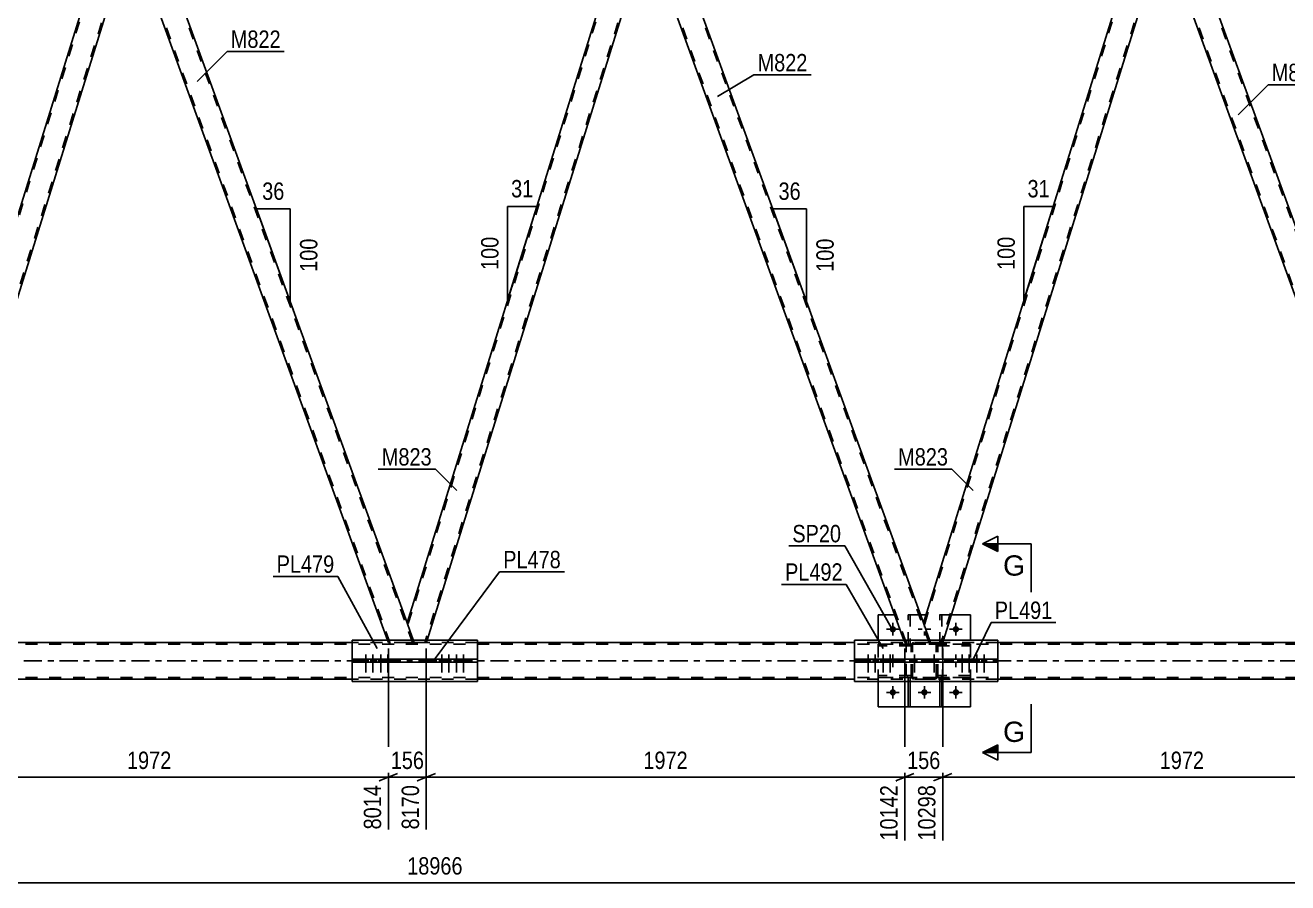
# Model space of a CAD drawing. Header units: millimetres. Extents: x -57 to 784, y -442 to 152.
# Drawn here: x 298.6 to 506.7, y -162.6 to -21.3 of the extents above; entities that cross this region are included whole.
import ezdxf

# ---------------------------------------------------------------- set-up
doc = ezdxf.new("R2010")
doc.units = ezdxf.units.MM
doc.linetypes.add('DXK_LINE_DOT2', pattern=[3.9198, 1.9599, -1.9599])
doc.linetypes.add('DXK_LINE_DOT3', pattern=[5.9187, 2.979, -0.9799, 0.9799, -0.9799])
doc.styles.add('Arial', font='ARIAL.TTF', dxfattribs={"height": 0.2})
doc.styles.add('Arial Narrow', font='ARIALN.TTF', dxfattribs={"height": 0.2})

# ---------------------------------------------------------------- blocks, each defined once
blk = doc.blocks.new('Part-761523242-6035 - 5969')
at = {"color": 7, "linetype": 'DXK_LINE_DOT2'}
for p, q in [((444.18, -123.24), (444.18, -118.4)), ((444.18, -118.4), (444.5, -118.4)), ((444.5, -118.4), (444.5, -123.24)), ((444.18, -122.64), (444.5, -122.64)), ((444.5, -123.24), (444.18, -123.24))]:
    blk.add_line(p, q, dxfattribs=at)
blk = doc.blocks.new('Part-761523242-6039 - 5969')
at = {"color": 7, "linetype": 'DXK_LINE_DOT2'}
for p, q in [((444.63, -123.48), (444.67, -123.3)), ((444.67, -123.3), (444.63, -123.48)), ((444.63, -128.52), (444.63, -123.48)), ((444.87, -123.48), (444.89, -123.39)), ((444.87, -128.52), (444.87, -123.48)), ((444.89, -123.39), (444.94, -123.31)), ((444.93, -123.04), (445.11, -123)), ((445.11, -123), (444.93, -123.04)), ((444.94, -123.31), (445.02, -123.26)), ((445.02, -123.26), (445.11, -123.24)), ((448.55, -123), (445.11, -123)), ((445.11, -123.24), (448.55, -123.24)), ((448.55, -123), (448.73, -123.04)), ((448.73, -123.04), (448.55, -123)), ((448.55, -123.24), (448.64, -123.26)), ((448.64, -123.26), (448.72, -123.31)), ((448.72, -123.31), (448.77, -123.39)), ((448.77, -123.39), (448.79, -123.48)), ((448.79, -128.52), (448.79, -123.48)), ((448.99, -123.3), (449.03, -123.48)), ((449.03, -123.48), (448.99, -123.3)), ((449.03, -128.52), (449.03, -123.48)), ((444.67, -128.7), (444.63, -128.52)), ((444.63, -128.52), (444.67, -128.7)), ((444.89, -128.61), (444.87, -128.52)), ((444.94, -128.69), (444.89, -128.61)), ((445.11, -129), (444.93, -128.96)), ((444.93, -128.96), (445.11, -129)), ((445.02, -128.74), (444.94, -128.69)), ((445.11, -128.76), (445.02, -128.74)), ((448.55, -128.76), (445.11, -128.76)), ((448.55, -129), (445.11, -129)), ((448.64, -128.74), (448.55, -128.76)), ((448.73, -128.96), (448.55, -129)), ((448.55, -129), (448.73, -128.96)), ((448.72, -128.69), (448.64, -128.74)), ((448.77, -128.61), (448.72, -128.69)), ((448.79, -128.52), (448.77, -128.61)), ((449.03, -128.52), (448.99, -128.7)), ((448.99, -128.7), (449.03, -128.52))]:
    blk.add_line(p, q, dxfattribs=at)
at = {"color": 7, "linetype": 'DXK_LINE_DOT3'}
blk.add_line((446.83, -126), (446.83, -126), dxfattribs=at)
at = {"color": 7, "linetype": 'DXK_LINE_DOT2'}
for centre, start, end in [((445.11, -123.48), 112.5, 157.5), ((445.11, -123.48), 112.5, 157.5), ((448.55, -123.48), 22.5, 67.5), ((448.55, -123.48), 22.5, 67.5), ((445.11, -128.52), 202.5, 247.5), ((445.11, -128.52), 202.5, 247.5), ((448.55, -128.52), 292.5, 337.5), ((448.55, -128.52), 292.5, 337.5)]:
    blk.add_arc(centre, 0.48, start, end, dxfattribs=at)
blk = doc.blocks.new('Part-761523242-6030 - 5969')
at = {"color": 2, "linetype": 'Continuous'}
for p, q in [((439.23, -122.59), (439.23, -118.4)), ((439.23, -118.4), (441.92, -118.4)), ((447.09, -118.4), (446.18, -118.4)), ((454.43, -118.4), (451.28, -118.4)), ((454.43, -122.59), (454.43, -118.4)), ((439.23, -133.6), (439.23, -129.39)), ((454.43, -133.6), (454.43, -129.39)), ((454.43, -133.6), (439.23, -133.6))]:
    blk.add_line(p, q, dxfattribs=at)
at = {"color": 7, "linetype": 'DXK_LINE_DOT2'}
for p, q in [((446.18, -118.4), (441.92, -118.4)), ((451.28, -118.4), (447.09, -118.4)), ((439.23, -129.39), (439.23, -122.59)), ((454.43, -129.39), (454.43, -122.59))]:
    blk.add_line(p, q, dxfattribs=at)
blk = doc.blocks.new('Part-761523242-6031 - 5969')
at = {"color": 7, "linetype": 'DXK_LINE_DOT2'}
for p, q in [((454.43, -123.24), (449.03, -123.24)), ((449.03, -123.24), (449.03, -123.56)), ((449.03, -123.56), (454.43, -123.56)), ((449.63, -123.56), (449.63, -123.24)), ((454.43, -123.56), (454.43, -123.24))]:
    blk.add_line(p, q, dxfattribs=at)
blk = doc.blocks.new('Part-761523242-6032 - 5969')
at = {"color": 7, "linetype": 'DXK_LINE_DOT2'}
for p, q in [((454.43, -128.44), (449.03, -128.44)), ((449.03, -128.44), (449.03, -128.76)), ((449.03, -128.76), (454.43, -128.76)), ((449.63, -128.76), (449.63, -128.44)), ((454.43, -128.76), (454.43, -128.44))]:
    blk.add_line(p, q, dxfattribs=at)
blk = doc.blocks.new('Part-761523242-6033 - 5969')
at = {"color": 7, "linetype": 'DXK_LINE_DOT2'}
for p, q in [((444.63, -123.24), (439.23, -123.24)), ((439.23, -123.24), (439.23, -123.56)), ((444.63, -123.56), (439.23, -123.56)), ((444.03, -123.56), (444.03, -123.24)), ((444.63, -123.56), (444.63, -123.24))]:
    blk.add_line(p, q, dxfattribs=at)
blk = doc.blocks.new('Part-761523242-6034 - 5969')
at = {"color": 7, "linetype": 'DXK_LINE_DOT2'}
for p, q in [((444.63, -128.44), (439.23, -128.44)), ((439.23, -128.44), (439.23, -128.76)), ((444.63, -128.76), (439.23, -128.76)), ((444.03, -128.76), (444.03, -128.44)), ((444.63, -128.76), (444.63, -128.44))]:
    blk.add_line(p, q, dxfattribs=at)
blk = doc.blocks.new('Part-761523242-6036 - 5969')
at = {"color": 7, "linetype": 'DXK_LINE_DOT2'}
for p, q in [((449.38, -123.24), (449.38, -118.4)), ((449.38, -118.4), (449.7, -118.4)), ((449.7, -118.4), (449.7, -123.24)), ((449.38, -122.64), (449.7, -122.64)), ((449.7, -123.24), (449.38, -123.24))]:
    blk.add_line(p, q, dxfattribs=at)
blk = doc.blocks.new('Part-761523242-6037 - 5969')
at = {"color": 7, "linetype": 'DXK_LINE_DOT2'}
for p, q in [((444.5, -128.76), (444.18, -128.76)), ((444.18, -129.4), (444.18, -128.76)), ((444.5, -129.4), (444.5, -128.76)), ((444.18, -129.36), (444.5, -129.36))]:
    blk.add_line(p, q, dxfattribs=at)
at = {"color": 2, "linetype": 'Continuous'}
for p, q in [((444.18, -133.6), (444.18, -129.4)), ((444.5, -133.6), (444.5, -129.4)), ((444.18, -133.6), (444.5, -133.6))]:
    blk.add_line(p, q, dxfattribs=at)
blk = doc.blocks.new('Part-761523242-6038 - 5969')
at = {"color": 7, "linetype": 'DXK_LINE_DOT2'}
for p, q in [((449.7, -128.76), (449.38, -128.76)), ((449.38, -129.4), (449.38, -128.76)), ((449.7, -129.4), (449.7, -128.76)), ((449.38, -129.36), (449.7, -129.36))]:
    blk.add_line(p, q, dxfattribs=at)
at = {"color": 2, "linetype": 'Continuous'}
for p, q in [((449.38, -133.6), (449.38, -129.4)), ((449.7, -133.6), (449.7, -129.4)), ((449.38, -133.6), (449.7, -133.6))]:
    blk.add_line(p, q, dxfattribs=at)
blk = doc.blocks.new('Part-761523242-6092 - 5969')
at = {"color": 7, "linetype": 'DXK_LINE_DOT2'}
for p, q in [((720.01, -123.24), (37.91, -123.24)), ((373.14, -123), (352.47, -123)), ((458.94, -123), (435.29, -123)), ((720.01, -128.76), (37.91, -128.76)), ((373.14, -129), (352.47, -129)), ((458.94, -129), (435.29, -129))]:
    blk.add_line(p, q, dxfattribs=at)
at = {"color": 2, "linetype": 'Continuous'}
for p, q in [((352.47, -123), (288, -123)), ((435.29, -123), (373.14, -123)), ((522.74, -123), (458.94, -123)), ((352.47, -129), (288, -129)), ((435.29, -129), (373.14, -129)), ((522.74, -129), (458.94, -129))]:
    blk.add_line(p, q, dxfattribs=at)
at = {"color": 7, "linetype": 'DXK_LINE_DOT3'}
blk.add_line((37.91, -126), (720.01, -126), dxfattribs=at)
blk = doc.blocks.new('Part-761523242-6112 - 5969')
at = {"color": 7, "linetype": 'DXK_LINE_DOT2'}
for p, q in [((488.95, -2), (484.69, -2)), ((486.24, -6.25), (484.69, -2)), ((528.99, -123), (484.95, -2)), ((532.73, -123), (488.69, -2)), ((489.09, -2.4), (488.95, -2)), ((532.99, -123), (531.81, -119.75)), ((528.73, -123), (528.58, -122.59)), ((532.99, -123), (528.73, -123))]:
    blk.add_line(p, q, dxfattribs=at)
at = {"color": 2, "linetype": 'Continuous'}
for p, q in [((531.81, -119.75), (489.09, -2.4)), ((528.58, -122.59), (486.24, -6.25))]:
    blk.add_line(p, q, dxfattribs=at)
blk = doc.blocks.new('Part-761523242-6122 - 5969')
at = {"color": 7, "linetype": 'DXK_LINE_DOT2'}
for p, q in [((483.62, -2), (446.81, -120.12)), ((483.37, -2), (483.25, -2.4)), ((484.69, -2), (483.37, -2)), ((484.84, -2.4), (484.69, -2)), ((486.1, -5.88), (449.6, -123)), ((447.85, -123), (447.7, -122.59)), ((449.98, -122.59), (449.85, -123)), ((449.85, -123), (447.85, -123))]:
    blk.add_line(p, q, dxfattribs=at)
at = {"color": 2, "linetype": 'Continuous'}
for p, q in [((483.25, -2.4), (446.67, -119.75)), ((486.24, -6.25), (484.84, -2.4)), ((486.24, -6.25), (449.98, -122.59)), ((446.67, -119.75), (447.7, -122.59))]:
    blk.add_line(p, q, dxfattribs=at)
blk = doc.blocks.new('Part-761523242-6127 - 5969')
at = {"color": 7, "linetype": 'DXK_LINE_DOT2'}
for p, q in [((398.49, -2), (361.67, -120.12)), ((398.24, -2), (398.12, -2.4)), ((399.56, -2), (398.24, -2)), ((399.7, -2.4), (399.56, -2)), ((400.97, -5.88), (364.46, -123)), ((362.72, -123), (362.57, -122.59)), ((364.84, -122.59), (364.71, -123)), ((364.71, -123), (362.72, -123))]:
    blk.add_line(p, q, dxfattribs=at)
at = {"color": 2, "linetype": 'Continuous'}
for p, q in [((398.12, -2.4), (361.54, -119.75)), ((401.1, -6.25), (399.7, -2.4)), ((401.1, -6.25), (364.84, -122.59)), ((361.54, -119.75), (362.57, -122.59))]:
    blk.add_line(p, q, dxfattribs=at)
blk = doc.blocks.new('Part-761523242-6132 - 5969')
at = {"color": 7, "linetype": 'DXK_LINE_DOT2'}
for p, q in [((313.36, -2), (276.54, -120.12)), ((313.1, -2), (312.98, -2.4)), ((314.42, -2), (313.1, -2)), ((314.57, -2.4), (314.42, -2)), ((315.83, -5.88), (279.33, -123)), ((277.59, -123), (277.44, -122.59)), ((279.71, -122.59), (279.58, -123)), ((279.58, -123), (277.59, -123))]:
    blk.add_line(p, q, dxfattribs=at)
at = {"color": 2, "linetype": 'Continuous'}
for p, q in [((312.98, -2.4), (276.4, -119.75)), ((315.97, -6.25), (314.57, -2.4)), ((315.97, -6.25), (279.71, -122.59)), ((276.4, -119.75), (277.44, -122.59))]:
    blk.add_line(p, q, dxfattribs=at)
blk = doc.blocks.new('Part-761523242-6172 - 5969')
at = {"color": 2, "linetype": 'Continuous'}
for p, q in [((373.14, -122.59), (352.47, -122.59)), ((352.47, -125.75), (352.47, -122.59)), ((373.14, -125.75), (373.14, -122.59)), ((352.47, -129.39), (352.47, -126.23)), ((373.14, -129.39), (373.14, -126.23)), ((373.14, -129.39), (352.47, -129.39))]:
    blk.add_line(p, q, dxfattribs=at)
at = {"color": 7, "linetype": 'DXK_LINE_DOT2'}
for p, q in [((352.47, -126.23), (352.47, -125.75)), ((373.14, -126.23), (373.14, -125.75))]:
    blk.add_line(p, q, dxfattribs=at)
blk = doc.blocks.new('Part-761523242-6182 - 5969')
at = {"color": 2, "linetype": 'Continuous'}
for p, q in [((458.94, -122.59), (435.29, -122.59)), ((435.29, -125.75), (435.29, -122.59)), ((458.94, -125.75), (458.94, -122.59)), ((435.29, -129.39), (435.29, -126.23)), ((458.94, -129.39), (458.94, -126.23)), ((458.94, -129.39), (435.29, -129.39))]:
    blk.add_line(p, q, dxfattribs=at)
at = {"color": 7, "linetype": 'DXK_LINE_DOT2'}
for p, q in [((435.29, -126.23), (435.29, -125.75)), ((458.94, -126.23), (458.94, -125.75))]:
    blk.add_line(p, q, dxfattribs=at)
blk = doc.blocks.new('Part-761523242-6332 - 5969')
at = {"color": 7, "linetype": 'DXK_LINE_DOT2'}
for p, q in [((318.68, -2), (314.42, -2)), ((315.97, -6.25), (314.42, -2)), ((358.72, -123), (314.68, -2)), ((362.46, -123), (318.42, -2)), ((318.82, -2.4), (318.68, -2)), ((362.72, -123), (361.54, -119.75)), ((358.46, -123), (358.31, -122.59)), ((362.72, -123), (358.46, -123))]:
    blk.add_line(p, q, dxfattribs=at)
at = {"color": 2, "linetype": 'Continuous'}
for p, q in [((361.54, -119.75), (318.82, -2.4)), ((358.31, -122.59), (315.97, -6.25))]:
    blk.add_line(p, q, dxfattribs=at)
blk = doc.blocks.new('Part-761523242-6337 - 5969')
at = {"color": 7, "linetype": 'DXK_LINE_DOT2'}
for p, q in [((403.81, -2), (399.56, -2)), ((401.1, -6.25), (399.56, -2)), ((443.85, -123), (399.81, -2)), ((447.6, -123), (403.56, -2)), ((403.96, -2.4), (403.81, -2)), ((447.85, -123), (446.67, -119.75)), ((443.6, -123), (443.45, -122.59)), ((447.85, -123), (443.6, -123))]:
    blk.add_line(p, q, dxfattribs=at)
at = {"color": 2, "linetype": 'Continuous'}
for p, q in [((446.67, -119.75), (403.96, -2.4)), ((443.45, -122.59), (401.1, -6.25))]:
    blk.add_line(p, q, dxfattribs=at)
blk = doc.blocks.new('Part-761523242-6348 - 5969')
at = {"color": 7, "linetype": 'DXK_LINE_DOT2'}
for p, q in [((449.83, -122.6), (443.83, -122.6)), ((443.83, -122.6), (443.83, -129.4)), ((449.83, -129.4), (449.83, -122.6))]:
    blk.add_line(p, q, dxfattribs=at)
at = {"color": 2, "linetype": 'Continuous'}
for p, q in [((443.83, -129.4), (443.83, -129.39)), ((449.83, -129.4), (443.83, -129.4)), ((449.83, -129.39), (449.83, -129.4))]:
    blk.add_line(p, q, dxfattribs=at)
blk = doc.blocks.new('Bolt-761523242-6496 - 5969')
at = {"linetype": 'Continuous'}
for points in [[(453.42, -125.75), (452.7, -125.75), (452.7, -126.23), (453.42, -126.23)], [(454.59, -125.75), (453.87, -125.75), (453.87, -126.23), (454.59, -126.23)], [(455.85, -125.75), (455.13, -125.75), (455.13, -126.23), (455.85, -126.23)], [(457.02, -125.75), (456.3, -125.75), (456.3, -126.23), (457.02, -126.23)]]:
    blk.add_hatch(color=1, dxfattribs=at).paths.add_polyline_path(points)
at = {"color": 1, "linetype": 'Continuous'}
for p, q in [((452.7, -125.75), (452.7, -126.23)), ((453.06, -124.95), (453.06, -127.95)), ((453.42, -125.75), (453.42, -126.23)), ((453.87, -125.75), (453.87, -126.23)), ((454.23, -124.95), (454.23, -127.95)), ((454.59, -125.75), (454.59, -126.23)), ((455.13, -125.75), (455.13, -126.23)), ((455.49, -124.95), (455.49, -127.95)), ((455.85, -125.75), (455.85, -126.23)), ((456.3, -125.75), (456.3, -126.23)), ((456.66, -124.95), (456.66, -127.95)), ((457.02, -125.75), (457.02, -126.23))]:
    blk.add_line(p, q, dxfattribs=at)
blk = doc.blocks.new('Part-761523242-6413 - 5969')
at = {"color": 2, "linetype": 'Continuous'}
for p, q in [((352.47, -125.75), (373.14, -125.75)), ((352.47, -125.75), (352.47, -126.23)), ((352.47, -126.23), (373.14, -126.23)), ((357.65, -126.23), (357.65, -125.75)), ((367.96, -125.75), (367.96, -126.23)), ((373.14, -125.75), (373.14, -126.23))]:
    blk.add_line(p, q, dxfattribs=at)
blk = doc.blocks.new('Part-761523242-6423 - 5969')
at = {"color": 2, "linetype": 'Continuous'}
for p, q in [((435.29, -126.23), (435.29, -125.75)), ((435.29, -125.75), (458.94, -125.75)), ((458.94, -126.23), (435.29, -126.23)), ((440.47, -126.23), (440.47, -125.75)), ((443.42, -126.23), (443.42, -125.75)), ((450.22, -126.23), (450.22, -125.75)), ((458.94, -125.75), (458.94, -126.23))]:
    blk.add_line(p, q, dxfattribs=at)
blk = doc.blocks.new('Bolt-761523242-6435 - 5969')
at = {"linetype": 'Continuous'}
for points in [[(442.15, -120.8, -1), (441.11, -120.8, -1)], [(452.55, -120.8, -1), (451.51, -120.8, -1)], [(442.15, -131.2, -1), (441.11, -131.2, -1)], [(447.35, -131.2, -1), (446.31, -131.2, -1)], [(452.55, -131.2, -1), (451.51, -131.2, -1)]]:
    blk.add_hatch(color=1, dxfattribs=at).paths.add_polyline_path(points)
at = {"color": 1, "linetype": 'Continuous'}
for p, q in [((441.63, -119.76), (441.63, -121.84)), ((446.83, -119.76), (446.83, -120.45)), ((452.03, -119.76), (452.03, -121.84)), ((440.59, -120.8), (442.67, -120.8)), ((445.79, -120.8), (446.48, -120.8)), ((446.83, -121.84), (446.83, -121.15)), ((447.87, -120.8), (447.18, -120.8)), ((450.99, -120.8), (453.07, -120.8)), ((440.59, -126), (441.28, -126)), ((441.63, -124.96), (441.63, -125.65)), ((441.63, -127.04), (441.63, -126.35)), ((442.67, -126), (441.98, -126)), ((450.99, -126), (451.68, -126)), ((452.03, -124.96), (452.03, -125.65)), ((452.03, -127.04), (452.03, -126.35)), ((453.07, -126), (452.38, -126)), ((441.63, -130.16), (441.63, -132.24)), ((446.83, -130.16), (446.83, -132.24)), ((452.03, -130.16), (452.03, -132.24)), ((440.59, -131.2), (442.67, -131.2)), ((445.79, -131.2), (447.87, -131.2)), ((450.99, -131.2), (453.07, -131.2))]:
    blk.add_line(p, q, dxfattribs=at)
blk = doc.blocks.new('Bolt-761523242-6490 - 5969')
at = {"linetype": 'Continuous'}
for points in [[(355.11, -125.75), (354.39, -125.75), (354.39, -126.23), (355.11, -126.23)], [(356.28, -125.75), (355.56, -125.75), (355.56, -126.23), (356.28, -126.23)], [(357.55, -125.75), (356.83, -125.75), (356.83, -126.23), (357.55, -126.23)], [(358.71, -125.75), (357.99, -125.75), (357.99, -126.23), (358.71, -126.23)]]:
    blk.add_hatch(color=1, dxfattribs=at).paths.add_polyline_path(points)
at = {"color": 1, "linetype": 'Continuous'}
for p, q in [((354.39, -125.75), (354.39, -126.23)), ((354.75, -124.95), (354.75, -127.95)), ((355.11, -125.75), (355.11, -126.23)), ((355.56, -125.75), (355.56, -126.23)), ((355.92, -124.95), (355.92, -127.95)), ((356.28, -125.75), (356.28, -126.23)), ((356.83, -125.75), (356.83, -126.23)), ((357.19, -124.95), (357.19, -127.95)), ((357.55, -125.75), (357.55, -126.23)), ((357.99, -125.75), (357.99, -126.23)), ((358.35, -124.95), (358.35, -127.95)), ((358.71, -125.75), (358.71, -126.23))]:
    blk.add_line(p, q, dxfattribs=at)
blk = doc.blocks.new('Bolt-761523242-6491 - 5969')
at = {"linetype": 'Continuous'}
for points in [[(367.61, -125.75), (366.89, -125.75), (366.89, -126.23), (367.61, -126.23)], [(368.78, -125.75), (368.06, -125.75), (368.06, -126.23), (368.78, -126.23)], [(370.05, -125.75), (369.33, -125.75), (369.33, -126.23), (370.05, -126.23)], [(371.22, -125.75), (370.5, -125.75), (370.5, -126.23), (371.22, -126.23)]]:
    blk.add_hatch(color=1, dxfattribs=at).paths.add_polyline_path(points)
at = {"color": 1, "linetype": 'Continuous'}
for p, q in [((366.89, -125.75), (366.89, -126.23)), ((367.25, -124.95), (367.25, -127.95)), ((367.61, -125.75), (367.61, -126.23)), ((368.06, -125.75), (368.06, -126.23)), ((368.42, -124.95), (368.42, -127.95)), ((368.78, -125.75), (368.78, -126.23)), ((369.33, -125.75), (369.33, -126.23)), ((369.69, -124.95), (369.69, -127.95)), ((370.05, -125.75), (370.05, -126.23)), ((370.5, -125.75), (370.5, -126.23)), ((370.86, -124.95), (370.86, -127.95)), ((371.22, -125.75), (371.22, -126.23))]:
    blk.add_line(p, q, dxfattribs=at)
blk = doc.blocks.new('Bolt-761523242-6494 - 5969')
at = {"linetype": 'Continuous'}
for points in [[(437.93, -125.75), (437.21, -125.75), (437.21, -126.23), (437.93, -126.23)], [(439.1, -125.75), (438.38, -125.75), (438.38, -126.23), (439.1, -126.23)], [(440.37, -125.75), (439.65, -125.75), (439.65, -126.23), (440.37, -126.23)], [(441.53, -125.75), (440.81, -125.75), (440.81, -126.23), (441.53, -126.23)]]:
    blk.add_hatch(color=1, dxfattribs=at).paths.add_polyline_path(points)
at = {"color": 1, "linetype": 'Continuous'}
for p, q in [((437.21, -125.75), (437.21, -126.23)), ((437.57, -124.95), (437.57, -127.95)), ((437.93, -125.75), (437.93, -126.23)), ((438.38, -125.75), (438.38, -126.23)), ((438.74, -124.95), (438.74, -127.95)), ((439.1, -125.75), (439.1, -126.23)), ((439.65, -125.75), (439.65, -126.23)), ((440.01, -124.95), (440.01, -127.95)), ((440.37, -125.75), (440.37, -126.23)), ((440.81, -125.75), (440.81, -126.23)), ((441.17, -124.95), (441.17, -127.95)), ((441.53, -125.75), (441.53, -126.23))]:
    blk.add_line(p, q, dxfattribs=at)
blk = doc.blocks.new('Bolt-761523242-6495 - 5969')
at = {"linetype": 'Continuous'}
for points in [[(445.58, -125.75), (444.86, -125.75), (444.86, -126.23), (445.58, -126.23)], [(445.58, -125.75), (444.86, -125.75), (444.86, -126.23), (445.58, -126.23)], [(448.78, -125.75), (448.06, -125.75), (448.06, -126.23), (448.78, -126.23)], [(448.78, -125.75), (448.06, -125.75), (448.06, -126.23), (448.78, -126.23)]]:
    blk.add_hatch(color=1, dxfattribs=at).paths.add_polyline_path(points)
at = {"color": 1, "linetype": 'Continuous'}
for p, q in [((444.86, -125.75), (444.86, -126.23)), ((444.86, -125.75), (444.86, -126.23)), ((445.22, -124.95), (445.22, -127.95)), ((445.22, -124.95), (445.22, -127.95)), ((445.58, -125.75), (445.58, -126.23)), ((445.58, -125.75), (445.58, -126.23)), ((448.06, -125.75), (448.06, -126.23)), ((448.06, -125.75), (448.06, -126.23)), ((448.42, -124.95), (448.42, -127.95)), ((448.42, -124.95), (448.42, -127.95)), ((448.78, -125.75), (448.78, -126.23)), ((448.78, -125.75), (448.78, -126.23))]:
    blk.add_line(p, q, dxfattribs=at)
blk = doc.blocks.new('StraightDimension-761523242-26417 - 5969')
at = {"color": 7, "linetype": 'Continuous'}
blk.add_line((-0.64, -162.58), (732.91, -162.58), dxfattribs=at)
at = {"color": 0}
blk.add_wipeout([(371.3, -161.83), (371.3, -157.63), (360.96, -157.63), (360.96, -161.83)], dxfattribs=at)
at = {"color": 3, "style": 'Arial Narrow'}
blk.add_text('18966', height=2.863, dxfattribs=at).set_placement((361.56, -161.23))
blk = doc.blocks.new('StraightDimension-761523242-25940 - 5969')
at = {"color": 7, "linetype": 'Continuous'}
for p, q in [((279.58, -124), (279.58, -153.79)), ((358.46, -124), (358.46, -153.79)), ((281.08, -144.58), (278.08, -145.78)), ((279.58, -145.18), (358.46, -145.18)), ((356.96, -145.78), (359.96, -144.58))]:
    blk.add_line(p, q, dxfattribs=at)
at = {"color": 0}
blk.add_wipeout([(323.28, -144.43), (323.28, -140.23), (314.76, -140.23), (314.76, -144.43)], dxfattribs=at)
at = {"color": 0, "linetype": 'Continuous'}
blk.add_wipeout([(357.86, -145.88), (353.66, -145.88), (353.66, -154.39), (357.86, -154.39)], dxfattribs=at)
at = {"color": 3, "style": 'Arial Narrow'}
blk.add_text('1972', height=2.863, dxfattribs=at).set_placement((315.36, -143.83))
at = {"color": 3, "linetype": 'Continuous', "style": 'Arial Narrow'}
blk.add_text('8014', height=2.863, rotation=90.0002, dxfattribs=at).set_placement((357.26, -153.79))
blk = doc.blocks.new('StraightDimension-761523242-25939 - 5969')
at = {"color": 7, "linetype": 'Continuous'}
for p, q in [((358.46, -124), (358.46, -153.79)), ((364.71, -124), (364.71, -153.79)), ((356.96, -145.78), (359.96, -144.58)), ((358.46, -145.18), (364.71, -145.18)), ((366.21, -144.58), (363.21, -145.78))]:
    blk.add_line(p, q, dxfattribs=at)
at = {"color": 0}
blk.add_wipeout([(364.93, -144.43), (364.93, -140.23), (358.25, -140.23), (358.25, -144.43)], dxfattribs=at)
at = {"color": 0, "linetype": 'Continuous'}
blk.add_wipeout([(364.11, -145.88), (359.91, -145.88), (359.91, -154.39), (364.11, -154.39)], dxfattribs=at)
at = {"color": 3, "style": 'Arial Narrow'}
blk.add_text('156', height=2.863, dxfattribs=at).set_placement((358.85, -143.83))
at = {"color": 3, "linetype": 'Continuous', "style": 'Arial Narrow'}
blk.add_text('8170', height=2.863, rotation=90.0002, dxfattribs=at).set_placement((363.51, -153.79))
blk = doc.blocks.new('StraightDimension-761523242-25938 - 5969')
at = {"color": 7, "linetype": 'Continuous'}
for p, q in [((364.71, -124), (364.71, -153.79)), ((443.6, -124), (443.6, -155.62)), ((366.21, -144.58), (363.21, -145.78)), ((364.71, -145.18), (443.6, -145.18)), ((442.1, -145.78), (445.1, -144.58))]:
    blk.add_line(p, q, dxfattribs=at)
at = {"color": 0}
blk.add_wipeout([(408.41, -144.43), (408.41, -140.23), (399.9, -140.23), (399.9, -144.43)], dxfattribs=at)
at = {"color": 0, "linetype": 'Continuous'}
blk.add_wipeout([(443, -145.88), (438.8, -145.88), (438.8, -156.22), (443, -156.22)], dxfattribs=at)
at = {"color": 3, "style": 'Arial Narrow'}
blk.add_text('1972', height=2.863, dxfattribs=at).set_placement((400.5, -143.83))
at = {"color": 3, "linetype": 'Continuous', "style": 'Arial Narrow'}
blk.add_text('10142', height=2.863, rotation=90.0002, dxfattribs=at).set_placement((442.4, -155.62))
blk = doc.blocks.new('AngleDimension-761523242-21170 - 5969')
at = {"color": 7, "linetype": 'Continuous'}
for p, q in [((427.38, -51.53), (421.84, -51.53)), ((427.38, -66.76), (421.84, -51.53)), ((427.38, -66.76), (427.38, -51.53)), ((427.93, -68.27), (427.38, -66.76))]:
    blk.add_line(p, q, dxfattribs=at)
at = {"color": 0}
for points in [[(427.04, -50.63), (427.04, -46.43), (422.18, -46.43), (422.18, -50.63)], [(432.48, -55.8), (428.28, -55.8), (428.28, -62.49), (432.48, -62.49)]]:
    blk.add_wipeout(points, dxfattribs=at)
at = {"color": 3, "style": 'Arial Narrow'}
blk.add_text('36', height=2.863, dxfattribs=at).set_placement((422.78, -50.03))
blk.add_text('100', height=2.863, rotation=90.0002, dxfattribs=at).set_placement((431.88, -61.89))
blk = doc.blocks.new('AngleDimension-761523242-21140 - 5969')
at = {"color": 7, "linetype": 'Continuous'}
for p, q in [((378.11, -51.12), (382.93, -51.12)), ((378.11, -66.58), (382.93, -51.12)), ((378.11, -66.58), (378.11, -51.12)), ((378.79, -64.4), (382.93, -51.12))]:
    blk.add_line(p, q, dxfattribs=at)
at = {"color": 0}
for points in [[(382.95, -50.22), (382.95, -46.02), (378.09, -46.02), (378.09, -50.22)], [(377.21, -55.51), (373.01, -55.51), (373.01, -62.19), (377.21, -62.19)]]:
    blk.add_wipeout(points, dxfattribs=at)
at = {"color": 3, "style": 'Arial Narrow'}
blk.add_text('31', height=2.863, dxfattribs=at).set_placement((378.69, -49.62))
blk.add_text('100', height=2.863, rotation=90.0002, dxfattribs=at).set_placement((376.61, -61.59))
blk = doc.blocks.new('AngleDimension-761523242-21142 - 5969')
at = {"color": 7, "linetype": 'Continuous'}
for p, q in [((342.25, -51.53), (336.71, -51.53)), ((342.25, -66.76), (336.71, -51.53)), ((342.25, -66.76), (342.25, -51.53)), ((342.8, -68.27), (342.25, -66.76))]:
    blk.add_line(p, q, dxfattribs=at)
at = {"color": 0}
for points in [[(341.91, -50.63), (341.91, -46.43), (337.05, -46.43), (337.05, -50.63)], [(347.35, -55.8), (343.15, -55.8), (343.15, -62.49), (347.35, -62.49)]]:
    blk.add_wipeout(points, dxfattribs=at)
at = {"color": 3, "style": 'Arial Narrow'}
blk.add_text('36', height=2.863, dxfattribs=at).set_placement((337.65, -50.03))
blk.add_text('100', height=2.863, rotation=90.0002, dxfattribs=at).set_placement((346.75, -61.89))
blk = doc.blocks.new('AngleDimension-761523242-21168 - 5969')
at = {"color": 7, "linetype": 'Continuous'}
for p, q in [((463.24, -51.12), (468.06, -51.12)), ((463.24, -66.58), (468.06, -51.12)), ((463.24, -66.58), (463.24, -51.12)), ((463.92, -64.4), (468.06, -51.12))]:
    blk.add_line(p, q, dxfattribs=at)
at = {"color": 0}
for points in [[(468.08, -50.22), (468.08, -46.02), (463.23, -46.02), (463.23, -50.22)], [(462.34, -55.51), (458.14, -55.51), (458.14, -62.19), (462.34, -62.19)]]:
    blk.add_wipeout(points, dxfattribs=at)
at = {"color": 3, "style": 'Arial Narrow'}
blk.add_text('31', height=2.863, dxfattribs=at).set_placement((463.83, -49.62))
blk.add_text('100', height=2.863, rotation=90.0002, dxfattribs=at).set_placement((461.74, -61.59))
blk = doc.blocks.new('StraightDimension-761523242-25936 - 5969')
at = {"color": 7, "linetype": 'Continuous'}
for p, q in [((449.85, -124), (449.85, -155.62)), ((528.73, -124), (528.73, -155.62)), ((451.35, -144.58), (448.35, -145.78)), ((449.85, -145.18), (528.73, -145.18)), ((527.23, -145.78), (530.23, -144.58))]:
    blk.add_line(p, q, dxfattribs=at)
at = {"color": 0}
blk.add_wipeout([(493.55, -144.43), (493.55, -140.23), (485.03, -140.23), (485.03, -144.43)], dxfattribs=at)
at = {"color": 0, "linetype": 'Continuous'}
blk.add_wipeout([(528.13, -145.88), (523.93, -145.88), (523.93, -156.22), (528.13, -156.22)], dxfattribs=at)
at = {"color": 3, "style": 'Arial Narrow'}
blk.add_text('1972', height=2.863, dxfattribs=at).set_placement((485.63, -143.83))
at = {"color": 3, "linetype": 'Continuous', "style": 'Arial Narrow'}
blk.add_text('12270', height=2.863, rotation=90.0002, dxfattribs=at).set_placement((527.53, -155.62))
blk = doc.blocks.new('StraightDimension-761523242-25937 - 5969')
at = {"color": 7, "linetype": 'Continuous'}
for p, q in [((443.6, -124), (443.6, -155.62)), ((449.85, -124), (449.85, -155.62)), ((442.1, -145.78), (445.1, -144.58)), ((443.6, -145.18), (449.85, -145.18)), ((451.35, -144.58), (448.35, -145.78))]:
    blk.add_line(p, q, dxfattribs=at)
at = {"color": 0}
blk.add_wipeout([(450.06, -144.43), (450.06, -140.23), (443.38, -140.23), (443.38, -144.43)], dxfattribs=at)
at = {"color": 0, "linetype": 'Continuous'}
blk.add_wipeout([(449.25, -145.88), (445.05, -145.88), (445.05, -156.22), (449.25, -156.22)], dxfattribs=at)
at = {"color": 3, "style": 'Arial Narrow'}
blk.add_text('156', height=2.863, dxfattribs=at).set_placement((443.98, -143.83))
at = {"color": 3, "linetype": 'Continuous', "style": 'Arial Narrow'}
blk.add_text('10298', height=2.863, rotation=90.0002, dxfattribs=at).set_placement((448.65, -155.62))
blk = doc.blocks.new('Mark-761523242-6026 - 5969')
at = {"color": 0}
blk.add_wipeout([(433.1, -106.47), (433.1, -103.47), (425.06, -103.47), (425.06, -106.47)], dxfattribs=at)
blk.add_wipeout([(433.1, -106.47), (433.1, -103.47), (425.06, -103.47), (425.06, -106.47)], dxfattribs=at)
at = {"color": 30, "linetype": 'Continuous'}
for p in [(424.46, -107.07), (441.34, -120.51)]:
    blk.add_line(p, (433.7, -107.07), dxfattribs=at)
at = {"color": 3, "style": 'Arial Narrow'}
blk.add_text('SP20', height=2.863, dxfattribs=at).set_placement((425.06, -106.47))
blk = doc.blocks.new('Mark-761523242-20972 - 5969')
at = {"color": 0}
blk.add_wipeout([(450.73, -93.82), (450.73, -90.82), (442.51, -90.82), (442.51, -93.82)], dxfattribs=at)
blk.add_wipeout([(450.73, -93.82), (450.73, -90.82), (442.51, -90.82), (442.51, -93.82)], dxfattribs=at)
at = {"color": 30, "linetype": 'Continuous'}
for p in [(441.91, -94.42), (454.87, -97.95)]:
    blk.add_line(p, (451.33, -94.42), dxfattribs=at)
at = {"color": 3, "style": 'Arial Narrow'}
blk.add_text('M823', height=2.863, dxfattribs=at).set_placement((442.51, -93.82))
blk = doc.blocks.new('Mark-761523242-6168 - 5969')
at = {"color": 0}
blk.add_wipeout([(349.54, -111.5), (349.54, -108.5), (340.04, -108.5), (340.04, -111.5)], dxfattribs=at)
blk.add_wipeout([(349.54, -111.5), (349.54, -108.5), (340.04, -108.5), (340.04, -111.5)], dxfattribs=at)
at = {"color": 30, "linetype": 'Continuous'}
for p in [(339.44, -112.1), (356.62, -123.96)]:
    blk.add_line(p, (350.14, -112.1), dxfattribs=at)
at = {"color": 3, "style": 'Arial Narrow'}
blk.add_text('PL479', height=2.863, dxfattribs=at).set_placement((340.04, -111.5))
blk = doc.blocks.new('Mark-761523242-6178 - 5969')
at = {"color": 0}
blk.add_wipeout([(433.36, -112.8), (433.36, -109.8), (423.86, -109.8), (423.86, -112.8)], dxfattribs=at)
blk.add_wipeout([(433.36, -112.8), (433.36, -109.8), (423.86, -109.8), (423.86, -112.8)], dxfattribs=at)
at = {"color": 30, "linetype": 'Continuous'}
for p in [(423.26, -113.4), (440.03, -123.96)]:
    blk.add_line(p, (433.96, -113.4), dxfattribs=at)
at = {"color": 3, "style": 'Arial Narrow'}
blk.add_text('PL492', height=2.863, dxfattribs=at).set_placement((423.86, -112.8))
blk = doc.blocks.new('Mark-761523242-20966 - 5969')
at = {"color": 0}
blk.add_wipeout([(512.32, -30.46), (512.32, -27.46), (504.1, -27.46), (504.1, -30.46)], dxfattribs=at)
blk.add_wipeout([(512.32, -30.46), (512.32, -27.46), (504.1, -27.46), (504.1, -30.46)], dxfattribs=at)
at = {"color": 30, "linetype": 'Continuous'}
for p, q in [((498.55, -36.01), (503.5, -31.06)), ((503.5, -31.06), (512.92, -31.06))]:
    blk.add_line(p, q, dxfattribs=at)
at = {"color": 3, "style": 'Arial Narrow'}
blk.add_text('M822', height=2.863, dxfattribs=at).set_placement((504.1, -30.46))
blk = doc.blocks.new('Mark-761523242-21002 - 5969')
at = {"color": 0}
blk.add_wipeout([(427.56, -28.85), (427.56, -25.85), (419.33, -25.85), (419.33, -28.85)], dxfattribs=at)
blk.add_wipeout([(427.56, -28.85), (427.56, -25.85), (419.33, -25.85), (419.33, -28.85)], dxfattribs=at)
at = {"color": 30, "linetype": 'Continuous'}
for p, q in [((412.72, -33), (418.73, -29.45)), ((418.73, -29.45), (428.16, -29.45))]:
    blk.add_line(p, q, dxfattribs=at)
at = {"color": 3, "style": 'Arial Narrow'}
blk.add_text('M822', height=2.863, dxfattribs=at).set_placement((419.33, -28.85))
blk = doc.blocks.new('Mark-761523242-6419 - 5969')
at = {"color": 0}
blk.add_wipeout([(467.93, -119.1), (467.93, -116.1), (458.43, -116.1), (458.43, -119.1)], dxfattribs=at)
blk.add_wipeout([(467.93, -119.1), (467.93, -116.1), (458.43, -116.1), (458.43, -119.1)], dxfattribs=at)
at = {"color": 30, "linetype": 'Continuous'}
for p, q in [((454.83, -125.88), (457.83, -119.7)), ((457.83, -119.7), (468.53, -119.7))]:
    blk.add_line(p, q, dxfattribs=at)
at = {"color": 3, "style": 'Arial Narrow'}
blk.add_text('PL491', height=2.863, dxfattribs=at).set_placement((458.43, -119.1))
blk = doc.blocks.new('Mark-761523242-20975 - 5969')
at = {"color": 0}
blk.add_wipeout([(365.6, -93.82), (365.6, -90.82), (357.38, -90.82), (357.38, -93.82)], dxfattribs=at)
blk.add_wipeout([(365.6, -93.82), (365.6, -90.82), (357.38, -90.82), (357.38, -93.82)], dxfattribs=at)
at = {"color": 30, "linetype": 'Continuous'}
for p in [(356.78, -94.42), (369.74, -97.95)]:
    blk.add_line(p, (366.2, -94.42), dxfattribs=at)
at = {"color": 3, "style": 'Arial Narrow'}
blk.add_text('M823', height=2.863, dxfattribs=at).set_placement((357.38, -93.82))
blk = doc.blocks.new('Mark-761523242-20999 - 5969')
at = {"color": 0}
blk.add_wipeout([(340.7, -24.98), (340.7, -21.98), (332.48, -21.98), (332.48, -24.98)], dxfattribs=at)
blk.add_wipeout([(340.7, -24.98), (340.7, -21.98), (332.48, -21.98), (332.48, -24.98)], dxfattribs=at)
at = {"color": 30, "linetype": 'Continuous'}
for p, q in [((326.93, -30.53), (331.88, -25.58)), ((331.88, -25.58), (341.3, -25.58))]:
    blk.add_line(p, q, dxfattribs=at)
at = {"color": 3, "style": 'Arial Narrow'}
blk.add_text('M822', height=2.863, dxfattribs=at).set_placement((332.48, -24.98))
blk = doc.blocks.new('Mark-761523242-28351 - 5969')
at = {"color": 0}
blk.add_wipeout([(386.9, -110.74), (386.9, -107.74), (377.39, -107.74), (377.39, -110.74)], dxfattribs=at)
blk.add_wipeout([(386.9, -110.74), (386.9, -107.74), (377.39, -107.74), (377.39, -110.74)], dxfattribs=at)
at = {"color": 30, "linetype": 'Continuous'}
for p, q in [((365.99, -125.83), (376.79, -111.34)), ((376.79, -111.34), (387.5, -111.34))]:
    blk.add_line(p, q, dxfattribs=at)
at = {"color": 3, "style": 'Arial Narrow'}
blk.add_text('PL478', height=2.863, dxfattribs=at).set_placement((377.39, -110.74))
blk = doc.blocks.new('SectionMark-761523242-31259 - 5969')
at = {"color": 6, "linetype": 'Continuous'}
for p, q in [((456.43, -106.71), (458.93, -105.46)), ((464.43, -106.71), (456.43, -106.71)), ((464.43, -141.12), (456.43, -141.12)), ((458.93, -142.37), (456.43, -141.12))]:
    blk.add_line(p, q, dxfattribs=at)
at = {"color": 0, "linetype": 'Continuous'}
for points in [[(463.43, -111.96), (463.43, -108.46), (459.8, -108.46), (459.8, -111.96)], [(463.43, -139.37), (463.43, -135.87), (459.8, -135.87), (459.8, -139.37)]]:
    blk.add_wipeout(points, dxfattribs=at)
at = {"linetype": 'Continuous'}
for points in [[(458.93, -106.71), (458.93, -107.96), (456.43, -106.71)], [(458.93, -139.87), (458.93, -141.12), (456.43, -141.12)]]:
    blk.add_hatch(color=6, dxfattribs=at).paths.add_polyline_path(points)
at = {"color": 6, "linetype": 'Continuous'}
for p, q in [((458.93, -107.96), (458.93, -105.46)), ((456.43, -106.71), (458.93, -107.96)), ((464.43, -106.71), (464.43, -114.71)), ((464.43, -141.12), (464.43, -133.12)), ((456.43, -141.12), (458.93, -139.87)), ((458.93, -139.87), (458.93, -142.37))]:
    blk.add_line(p, q, dxfattribs=at)
at = {"color": 3, "linetype": 'Continuous', "style": 'Arial'}
for p in [(459.8, -111.96), (459.8, -139.37)]:
    blk.add_text('G', height=3.34, dxfattribs=at).set_placement(p)

msp = doc.modelspace()

# ---------------------------------------------------------------- block references
for name in ['Part-761523242-6132 - 5969', 'Part-761523242-6332 - 5969', 'Part-761523242-6127 - 5969', 'Part-761523242-6337 - 5969', 'Part-761523242-6122 - 5969', 'Part-761523242-6112 - 5969', 'Part-761523242-6030 - 5969', 'Part-761523242-6035 - 5969', 'Part-761523242-6036 - 5969', 'Bolt-761523242-6435 - 5969', 'Part-761523242-6172 - 5969', 'Part-761523242-6182 - 5969', 'Part-761523242-6348 - 5969', 'Part-761523242-6092 - 5969', 'Part-761523242-6033 - 5969', 'Part-761523242-6039 - 5969', 'Part-761523242-6031 - 5969', 'Part-761523242-6413 - 5969', 'Bolt-761523242-6490 - 5969', 'Bolt-761523242-6491 - 5969', 'Part-761523242-6423 - 5969', 'Bolt-761523242-6494 - 5969', 'Bolt-761523242-6495 - 5969', 'Bolt-761523242-6496 - 5969', 'Part-761523242-6034 - 5969', 'Part-761523242-6037 - 5969', 'Part-761523242-6032 - 5969', 'Part-761523242-6038 - 5969']:
    msp.add_blockref(name, (0, 0))

# ---------------------------------------------------------------- next in the draw order: block references
msp.add_blockref('StraightDimension-761523242-26417 - 5969', (0, 0))

# ---------------------------------------------------------------- next in the draw order: block references
for name in ['Mark-761523242-20999 - 5969', 'Mark-761523242-21002 - 5969', 'Mark-761523242-20966 - 5969', 'AngleDimension-761523242-21142 - 5969', 'AngleDimension-761523242-21140 - 5969', 'AngleDimension-761523242-21170 - 5969', 'AngleDimension-761523242-21168 - 5969', 'Mark-761523242-20975 - 5969', 'Mark-761523242-20972 - 5969', 'Mark-761523242-6026 - 5969', 'StraightDimension-761523242-25940 - 5969', 'StraightDimension-761523242-25936 - 5969']:
    msp.add_blockref(name, (0, 0))

# ---------------------------------------------------------------- next in the draw order: block references
for name in ['Mark-761523242-6419 - 5969', 'StraightDimension-761523242-25939 - 5969']:
    msp.add_blockref(name, (0, 0))

# ---------------------------------------------------------------- next in the draw order: block references
for name in ['SectionMark-761523242-31259 - 5969', 'Mark-761523242-6168 - 5969', 'StraightDimension-761523242-25938 - 5969']:
    msp.add_blockref(name, (0, 0))

# ---------------------------------------------------------------- next in the draw order: block references
for name in ['Mark-761523242-28351 - 5969', 'Mark-761523242-6178 - 5969', 'StraightDimension-761523242-25937 - 5969']:
    msp.add_blockref(name, (0, 0))

doc.saveas('drawing.dxf')
